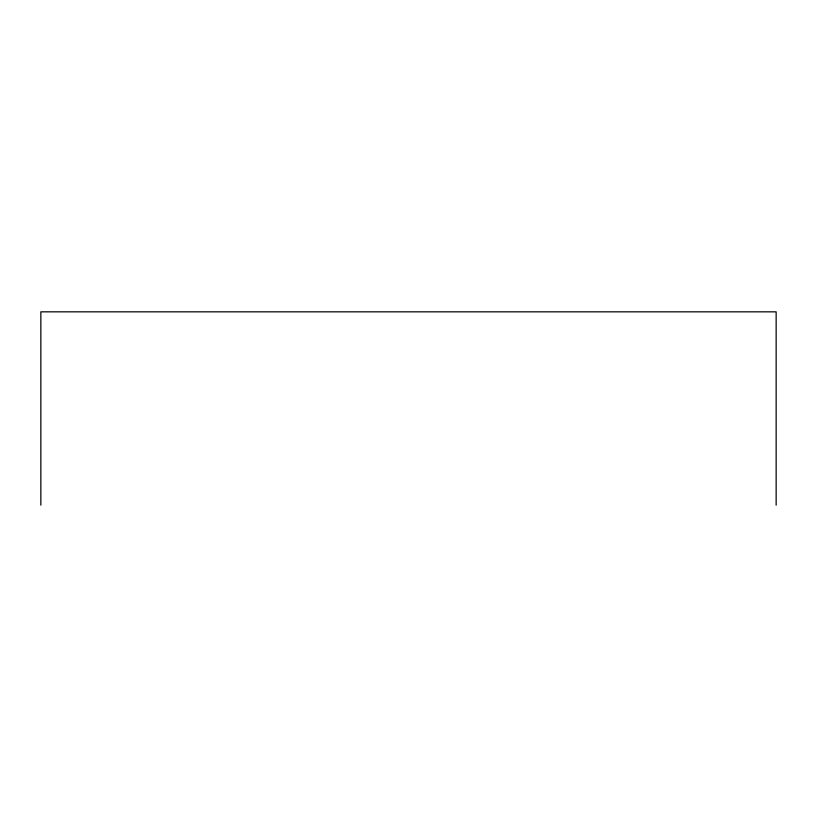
<?xml version="1.0" encoding="UTF-8"?>
<svg xmlns="http://www.w3.org/2000/svg" width="817" height="817" viewBox="0 0 817 817"><rect width="100%" height="100%" fill="white"/><g stroke="black" fill="none" stroke-linecap="round" stroke-linejoin="round"><path stroke-width="1.23" d="M776.15 505.161L776.15 311.839L40.85 311.839L40.85 505.161"/></g></svg>
